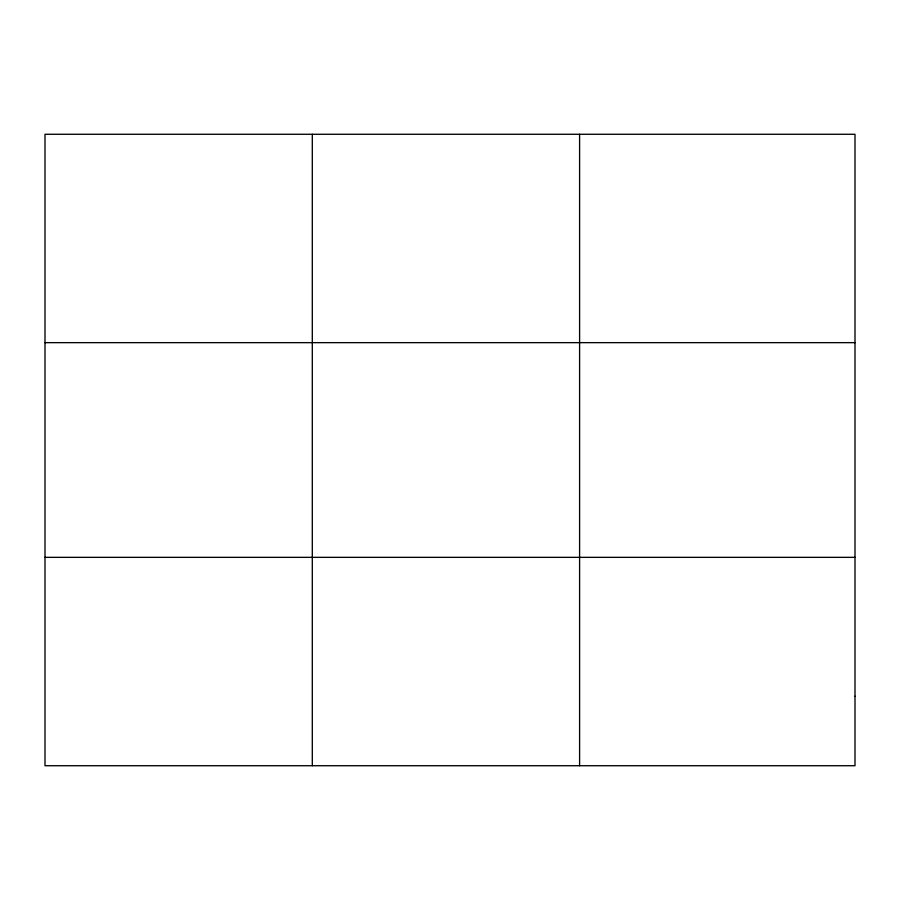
<?xml version="1.0" encoding="UTF-8"?>
<svg xmlns="http://www.w3.org/2000/svg" width="900" height="900" viewBox="0 0 900 900"><rect width="100%" height="100%" fill="white"/><g stroke="black" fill="none" stroke-linecap="round" stroke-linejoin="round"><path stroke-width="1.35" d="M312.3 765.72L312.3 134.28M579.6 765.72L579.6 134.28M45 342.652L855 342.652M45 557.347L855 557.347M855 696.262L855 765.72L45 765.72L45 134.28L855 134.28L855 696.262"/></g></svg>
